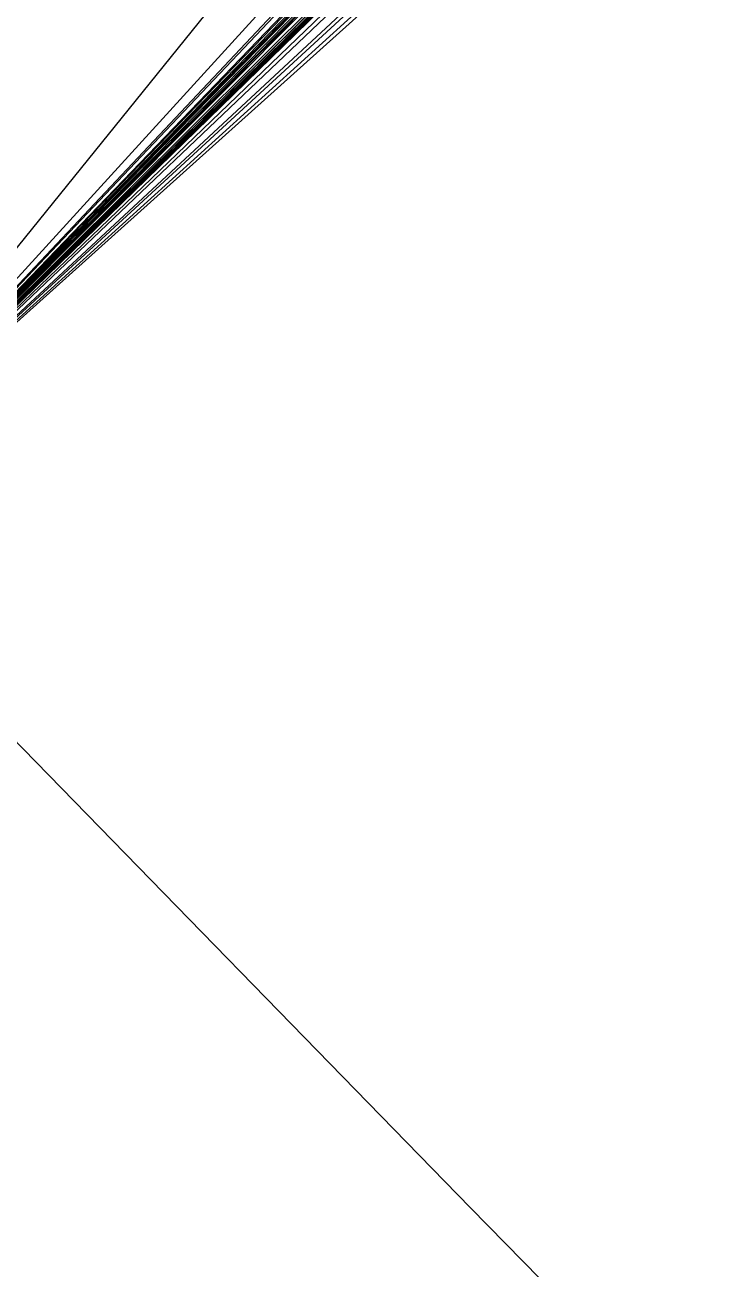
# Model space of a CAD drawing. Header units: metres. Extents: x -97627 to 118814, y -85936 to 96701.
# Drawn here: x 43.3 to 174.8, y -143.4 to 94.2 of the extents above; entities that cross this region are included whole.
import ezdxf

# ---------------------------------------------------------------- set-up
doc = ezdxf.new("R2010")
doc.units = ezdxf.units.M

msp = doc.modelspace()

# ---------------------------------------------------------------- linework, layer by layer
at = {"layer": 'MCD_Layer_0'}
for p in [(91708.547126, 96700.547126), (91708.515876, 96700.515876), (90083.797119, 95568.67212), (90083.765869, 95568.64087), (99897.672117, 92765.672117), (99897.640867, 92765.640867), (73521.297124, 71775.547123), (73521.265874, 71775.515873), (63718.46105, 65285.46105), (63718.445425, 65285.445425), (67677.672102, 64321.773552), (67677.640852, 64321.757927), (38517.211065, 38276.773564), (38517.19544, 38276.757939), (34932.554798, 34213.398549), (34932.539173, 34213.382924), (31928.699274, 32152.949274), (31928.691462, 32152.941461), (31657.902407, 31755.433658), (31657.894595, 31755.425845), (27753.746155, 25522.714905), (27753.738343, 25522.707093), (23645.16803, 23199.79303), (23645.160218, 23199.785218), (23593.121153, 21168.730528), (23593.11334, 21168.722716), (18380.918028, 20149.011778), (18380.910215, 20149.003965), (15463.435579, 15608.341829), (15463.431672, 15608.337922), (14279.279328, 14482.896516), (14279.275422, 14482.892609), (14020.505888, 13474.724638), (14020.501982, 13474.720732), (12245.584016, 12494.927766), (12245.580109, 12494.923859), (6733.014664, 6590.45607), (6733.012711, 6590.454117), (3002.974128, 3717.062019), (3002.973151, 3717.061042), (3326.722175, 3015.562019), (3326.721198, 3015.561042), (2738.622566, 2794.196785), (2738.621589, 2794.195808), (1711.839603, 1726.948002), (1711.839115, 1726.947513), (904.797243, 924.137087), (904.796999, 924.136843), (860.505251, 817.682009), (860.505007, 817.681764)]:
    msp.add_line(p, (0, 0), dxfattribs=at)
msp.add_arc((31177.558658, 30287.853589), 43467.162766, 224.170708, 46.082267, dxfattribs=at)
at = {"layer": 'MCD_Layer_2'}
for p in [(96333.422128, 94653.547128), (96333.390878, 94653.515878), (59661.398561, 61748.523561), (59661.382936, 61748.507936), (24813.543026, 24508.386776), (24813.535213, 24508.378963)]:
    msp.add_line(p, (0, 0), dxfattribs=at)
at = {"layer": 'MCD_Layer_2147680256'}
for p in [(64187.71875, 66029.140831), (63026.71875, 61336.601713), (58898.46875, 60583.664191), (39271.25, 38820.289211), (34977.75, 36351.195464), (11138.96875, 10888.478555), (10417, 10247.43949)]:
    msp.add_line(p, (0, 0), dxfattribs=at)

doc.saveas('drawing.dxf')
